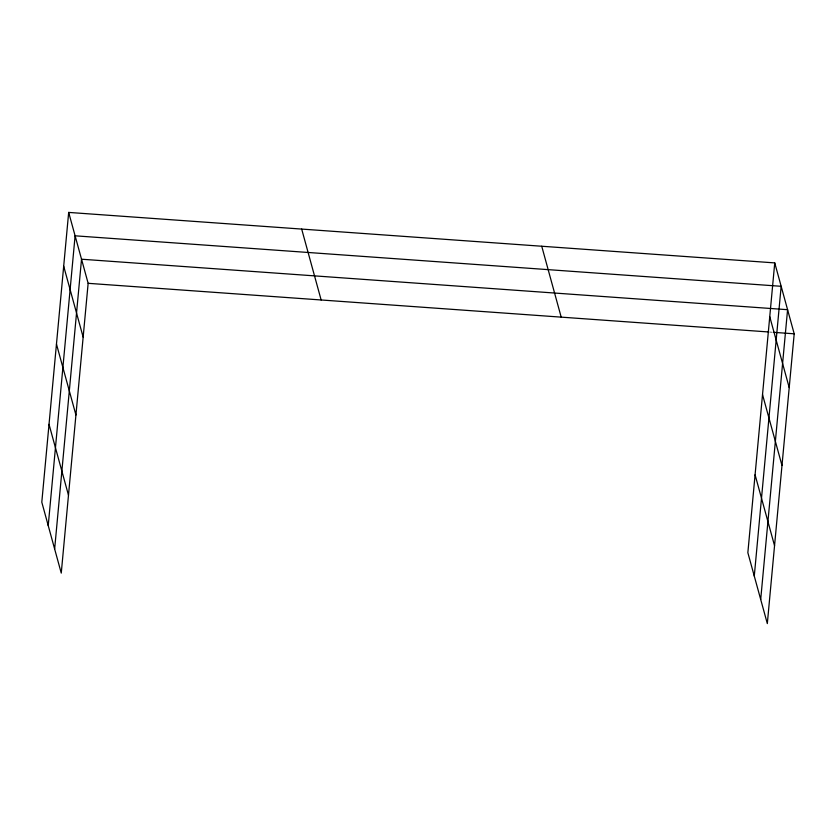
<?xml version="1.0" encoding="UTF-8"?>
<svg xmlns="http://www.w3.org/2000/svg" width="836" height="836" viewBox="0 0 836 836"><rect width="100%" height="100%" fill="white"/><g stroke="black" fill="none" stroke-linecap="round" stroke-linejoin="round"><path stroke-width="0.63" stroke-dasharray="4.18 3.13" d="M769.601 332.038L772.192 332.226"/><path stroke-width="1.25" d="M68.677 212.417L41.8 502.196L61.258 573.099L88.146 283.32L68.677 212.417L774.742 262.901L794.2 333.804L767.323 623.583L747.854 552.68L774.742 262.901M48.227 525.593L75.104 235.815L781.158 286.299L754.281 576.077M54.643 548.991L81.531 259.212L787.585 309.696L760.697 599.475M88.146 283.32L768.315 331.944M773.488 332.32L794.2 333.804M769.747 316.698L789.205 387.59M762.526 394.571L781.984 465.474M755.086 474.806L774.544 545.699M541.738 246.244L561.196 317.147M301.681 229.074L321.139 299.978M63.693 266.214L83.151 337.117M56.472 344.087L75.93 414.99M49.021 424.322L68.489 495.225"/></g></svg>
